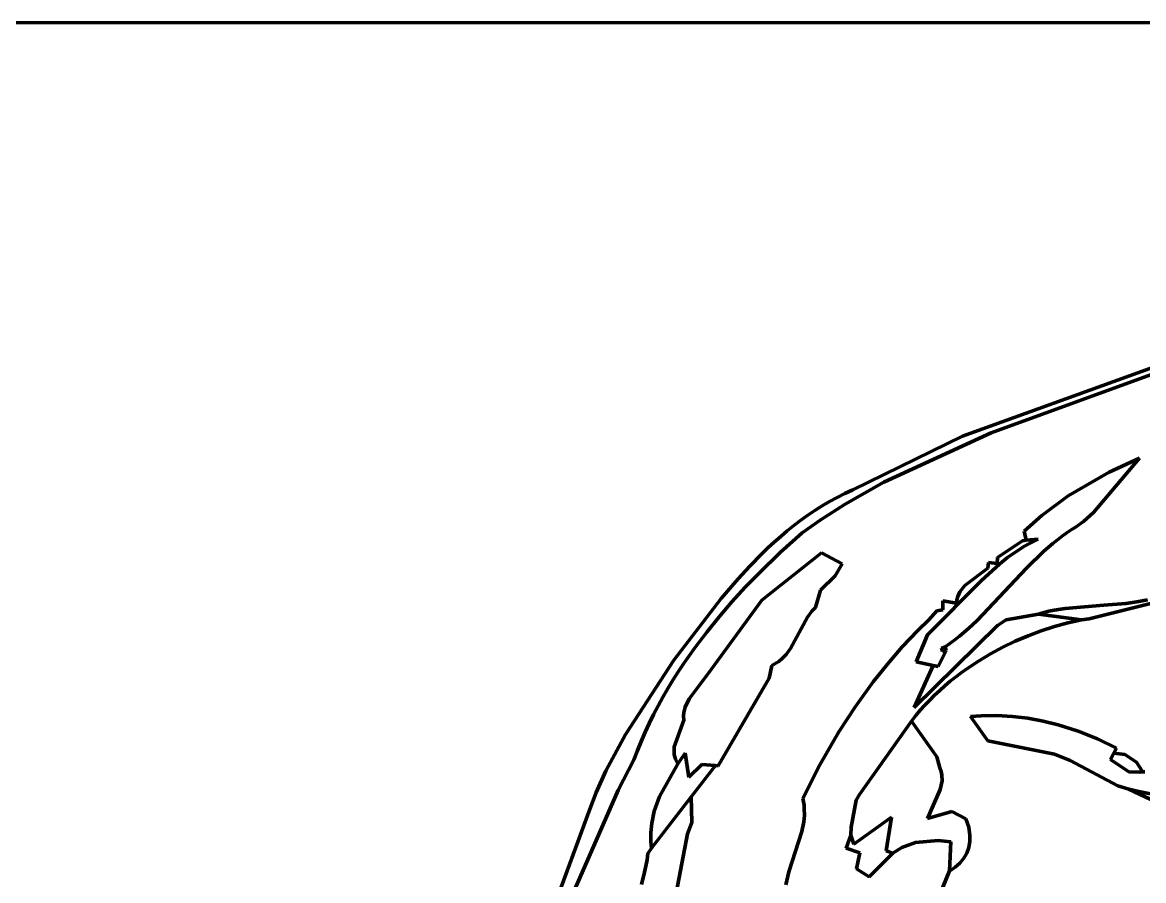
# Model space of a CAD drawing. Header units: millimetres. Extents: x 0 to 8.3, y 0 to 12.4.
# Drawn here: x 3.044 to 5.048, y 10.828 to 12.361 of the extents above; entities that cross this region are included whole.
import ezdxf

# ---------------------------------------------------------------- set-up
doc = ezdxf.new("R2010")
doc.units = ezdxf.units.MM
for name, color, linetype, lineweight in [('color#131313ff', 7, 'CONTINUOUS', 100), ('color#7c7c7cff', 7, 'CONTINUOUS', 100), ('color#c5c5c5ff', 7, 'CONTINUOUS', 100), ('color#ffffffff', 7, 'CONTINUOUS', 100)]:
    doc.layers.add(name, color=color, linetype=linetype, lineweight=lineweight)

msp = doc.modelspace()

# ---------------------------------------------------------------- linework, layer by layer
at = {"layer": 'color#131313ff'}
for p, q in [((5.0929, 11.7432), (4.7751, 11.6279)), ((5.0439, 11.7378), (5.0718, 11.7479)), ((4.7238, 11.6218), (5.0439, 11.7378)), ((4.528, 11.5262), (4.7238, 11.6218)), ((4.7751, 11.6279), (4.5832, 11.5396)), ((4.5832, 11.5396), (4.5143, 11.5007)), ((4.5, 11.5127), (4.5138, 11.5197)), ((4.5138, 11.5197), (4.528, 11.5262)), ((4.5143, 11.5007), (4.4699, 11.4722)), ((4.4731, 11.4974), (4.4864, 11.5053)), ((4.4864, 11.5053), (4.5, 11.5127)), ((4.435, 11.4717), (4.4475, 11.4807)), ((4.4475, 11.4807), (4.4602, 11.4892)), ((4.4602, 11.4892), (4.4731, 11.4974)), ((4.4109, 11.4529), (4.4228, 11.4625)), ((4.4228, 11.4625), (4.435, 11.4717)), ((4.4699, 11.4722), (4.4375, 11.4494)), ((4.3877, 11.4329), (4.3992, 11.443)), ((4.4375, 11.4494), (4.3984, 11.4141)), ((4.3992, 11.443), (4.4109, 11.4529)), ((4.8376, 11.436), (4.8592, 11.4381)), ((4.8592, 11.4381), (4.8508, 11.4341)), ((4.3654, 11.4118), (4.3765, 11.4225)), ((4.3765, 11.4225), (4.3877, 11.4329)), ((4.7863, 11.405), (4.8313, 11.4351)), ((4.8347, 11.4254), (4.8194, 11.4156)), ((4.8313, 11.4351), (4.8376, 11.436)), ((4.8427, 11.4299), (4.8347, 11.4254)), ((4.8508, 11.4341), (4.8427, 11.4299)), ((4.3439, 11.3898), (4.3654, 11.4118)), ((4.3984, 11.4141), (4.3605, 11.3774)), ((4.7858, 11.3945), (4.7863, 11.405)), ((4.8047, 11.4051), (4.7906, 11.3938)), ((4.8194, 11.4156), (4.8047, 11.4051)), ((4.3231, 11.367), (4.3439, 11.3898)), ((4.7281, 11.3553), (4.7695, 11.386)), ((4.7906, 11.3938), (4.7574, 11.3633)), ((4.7695, 11.386), (4.7707, 11.3965)), ((4.7707, 11.3965), (4.7858, 11.3945)), ((4.293, 11.3318), (4.3231, 11.367)), ((4.3605, 11.3774), (4.336, 11.3521)), ((4.7574, 11.3633), (4.6617, 11.2668)), ((4.336, 11.3521), (4.3121, 11.3261)), ((4.7155, 11.3357), (4.7191, 11.3437)), ((4.7191, 11.3437), (4.7281, 11.3553)), ((4.2083, 11.2221), (4.293, 11.3318)), ((4.3121, 11.3261), (4.2891, 11.2995)), ((4.6888, 11.3117), (4.6887, 11.3281)), ((4.6887, 11.3281), (4.7132, 11.3234)), ((4.7132, 11.3234), (4.7139, 11.3298)), ((4.7139, 11.3298), (4.7155, 11.3357)), ((4.2891, 11.2995), (4.267, 11.2721)), ((4.6637, 11.2941), (4.6784, 11.3102)), ((4.6784, 11.3102), (4.6888, 11.3117)), ((4.8022, 11.2937), (4.8599, 11.3041)), ((4.8599, 11.3041), (4.9366, 11.2941)), ((4.6379, 11.1372), (4.7863, 11.2837)), ((4.6444, 11.2751), (4.6637, 11.2941)), ((4.7863, 11.2837), (4.8022, 11.2937)), ((4.8885, 11.2817), (4.8648, 11.274)), ((4.9124, 11.2884), (4.8885, 11.2817)), ((4.9366, 11.2941), (4.9124, 11.2884)), ((4.267, 11.2721), (4.2458, 11.2441)), ((4.6164, 11.2456), (4.6444, 11.2751)), ((4.6617, 11.2668), (4.6411, 11.2186)), ((4.8414, 11.2653), (4.8184, 11.2556)), ((4.8648, 11.274), (4.8414, 11.2653)), ((4.2458, 11.2441), (4.2356, 11.2298)), ((4.5898, 11.2149), (4.6164, 11.2456)), ((4.7959, 11.2448), (4.7739, 11.233)), ((4.8184, 11.2556), (4.7959, 11.2448)), ((4.1218, 11.0891), (4.2083, 11.2221)), ((4.2356, 11.2298), (4.2256, 11.2154)), ((4.6411, 11.2186), (4.6717, 11.2123)), ((4.7525, 11.2203), (4.7318, 11.2065)), ((4.7739, 11.233), (4.7525, 11.2203)), ((4.216, 11.2007), (4.2066, 11.1859)), ((4.2256, 11.2154), (4.216, 11.2007)), ((4.5645, 11.1832), (4.5898, 11.2149)), ((4.6717, 11.2123), (4.6379, 11.1372)), ((4.7217, 11.1992), (4.7118, 11.1917)), ((4.7318, 11.2065), (4.7217, 11.1992)), ((4.2066, 11.1859), (4.1975, 11.1709)), ((4.5328, 11.1392), (4.5645, 11.1832)), ((4.7021, 11.184), (4.6926, 11.176)), ((4.7118, 11.1917), (4.7021, 11.184)), ((4.1975, 11.1709), (4.1888, 11.1557)), ((4.6743, 11.1592), (4.6655, 11.1504)), ((4.6834, 11.1677), (4.6743, 11.1592)), ((4.6926, 11.176), (4.6834, 11.1677)), ((4.1803, 11.1403), (4.1722, 11.1247)), ((4.1888, 11.1557), (4.1803, 11.1403)), ((4.5033, 11.0938), (4.5328, 11.1392)), ((4.657, 11.1414), (4.6487, 11.1322)), ((4.6655, 11.1504), (4.657, 11.1414)), ((4.1722, 11.1247), (4.1645, 11.1089)), ((4.6406, 11.1227), (4.6328, 11.1129)), ((4.6487, 11.1322), (4.6406, 11.1227)), ((4.1645, 11.1089), (4.1571, 11.0929)), ((4.6328, 11.1129), (4.5402, 10.9821)), ((4.0868, 11.024), (4.1218, 11.0891)), ((4.1571, 11.0929), (4.1501, 11.0768)), ((4.4694, 11.0351), (4.5033, 11.0938)), ((4.1434, 11.0604), (4.1371, 11.0439)), ((4.1501, 11.0768), (4.1434, 11.0604)), ((4.1371, 11.0439), (4.1091, 10.9895)), ((4.0696, 10.9855), (4.0868, 11.024)), ((4.4388, 10.9747), (4.4694, 11.0351)), ((4.1091, 10.9895), (4.0104, 10.7655)), ((4.0583, 10.9557), (4.0696, 10.9855)), ((4.1686, 10.8858), (4.2393, 10.9776)), ((4.2393, 10.9776), (4.2405, 10.9316)), ((4.5402, 10.9821), (4.5342, 10.9718)), ((5.0213, 10.9912), (5.0392, 10.9872)), ((5.0793, 10.964), (5.0213, 10.9912)), ((5.0392, 10.9872), (5.0874, 10.9776)), ((4.44, 10.9685), (4.4388, 10.9747)), ((4.4409, 10.9625), (4.44, 10.9685)), ((4.4414, 10.9565), (4.4409, 10.9625)), ((4.5342, 10.9718), (4.525, 10.9233)), ((3.9804, 10.7436), (4.0583, 10.9557)), ((4.4404, 10.933), (4.4415, 10.9446)), ((4.4415, 10.9446), (4.4414, 10.9565)), ((4.2405, 10.9316), (4.2328, 10.9113)), ((4.4372, 10.9159), (4.4404, 10.933)), ((4.525, 10.9233), (4.5244, 10.9089)), ((4.2328, 10.9113), (4.2122, 10.8053)), ((4.4136, 10.8434), (4.4372, 10.9159)), ((4.5244, 10.9089), (4.5164, 10.886)), ((4.6401, 10.8962), (4.6805, 10.8996)), ((4.6805, 10.8996), (4.7029, 10.8971)), ((4.7029, 10.8971), (4.7006, 10.8454)), ((4.1621, 10.8764), (4.1686, 10.8858)), ((4.5164, 10.886), (4.5408, 10.8774)), ((4.5408, 10.8774), (4.5347, 10.8492)), ((4.5572, 10.8349), (4.5998, 10.8772)), ((4.5998, 10.8772), (4.6159, 10.8873)), ((4.6159, 10.8873), (4.6401, 10.8962)), ((4.1584, 10.854), (4.1605, 10.8651)), ((4.1605, 10.8651), (4.1621, 10.8764)), ((4.1507, 10.8213), (4.1561, 10.843)), ((4.1561, 10.843), (4.1584, 10.854)), ((4.4082, 10.8205), (4.4136, 10.8434)), ((4.5347, 10.8492), (4.5572, 10.8349)), ((4.7006, 10.8454), (4.6837, 10.8033))]:
    msp.add_line(p, q, dxfattribs=at)
at = {"layer": 'color#7c7c7cff'}
for p, q in [((4.9073, 11.3144), (4.9766, 11.32)), ((5.0697, 11.3254), (4.9506, 11.2956)), ((4.9766, 11.32), (5.0161, 11.3232)), ((5.0161, 11.3232), (5.0355, 11.326)), ((5.0355, 11.326), (5.045, 11.3277)), ((5.045, 11.3277), (5.0544, 11.3298)), ((4.8599, 11.3041), (4.8691, 11.3069)), ((4.9366, 11.2941), (4.8599, 11.3041)), ((4.8691, 11.3069), (4.8785, 11.3093)), ((4.8785, 11.3093), (4.888, 11.3113)), ((4.888, 11.3113), (4.9073, 11.3144)), ((4.9506, 11.2956), (4.9366, 11.2941)), ((4.6866, 11.2431), (4.6929, 11.2457)), ((4.6882, 11.237), (4.6866, 11.2431)), ((4.6947, 11.2391), (4.6882, 11.237)), ((4.6929, 11.2457), (4.6947, 11.2391)), ((4.2153, 11.0366), (4.2285, 11.0556)), ((4.2285, 11.0556), (4.2348, 11.0129)), ((4.9886, 11.0443), (4.9944, 11.0558)), ((5.021, 11.0224), (4.9886, 11.0443)), ((4.9944, 11.0558), (5.0141, 11.0531)), ((5.0141, 11.0531), (5.035, 11.0396)), ((5.035, 11.0396), (5.0445, 11.0246)), ((4.1826, 10.9782), (4.2153, 11.0366)), ((4.2348, 11.0129), (4.2583, 11.0357)), ((4.2829, 11.0334), (4.2393, 10.9776)), ((4.2583, 11.0357), (4.2829, 11.0334)), ((5.0406, 11.0215), (5.021, 11.0224)), ((5.0452, 11.0225), (5.0406, 11.0215)), ((5.0445, 11.0246), (5.0452, 11.0225)), ((4.2393, 10.9776), (4.1686, 10.8858)), ((4.1734, 10.9521), (4.1826, 10.9782)), ((4.1687, 10.9305), (4.1734, 10.9521)), ((4.5296, 10.8931), (4.5971, 10.9411)), ((4.5971, 10.9411), (4.5879, 10.8812)), ((4.1671, 10.914), (4.1687, 10.9305)), ((4.1674, 10.8972), (4.1671, 10.914)), ((4.1686, 10.8858), (4.1674, 10.8972)), ((4.5164, 10.886), (4.5244, 10.9089)), ((4.5244, 10.9089), (4.5296, 10.8931)), ((4.5408, 10.8774), (4.5164, 10.886)), ((4.5347, 10.8492), (4.5408, 10.8774)), ((4.5998, 10.8772), (4.5572, 10.8349)), ((4.5879, 10.8812), (4.5998, 10.8772)), ((4.5572, 10.8349), (4.5347, 10.8492))]:
    msp.add_line(p, q, dxfattribs=at)
at = {"layer": 'color#c5c5c5ff'}
for p, q in [((5.04, 11.5829), (4.9581, 11.4856)), ((4.9863, 11.5579), (5.04, 11.5829)), ((4.9131, 11.5156), (4.9863, 11.5579)), ((4.8655, 11.4804), (4.9131, 11.5156)), ((4.834, 11.4521), (4.8655, 11.4804)), ((4.9581, 11.4856), (4.94, 11.4696)), ((4.9251, 11.4589), (4.9199, 11.4557)), ((4.94, 11.4696), (4.9251, 11.4589)), ((4.8376, 11.436), (4.834, 11.4521)), ((4.8592, 11.4381), (4.8376, 11.436)), ((4.8508, 11.4341), (4.8592, 11.4381)), ((4.9022, 11.4435), (4.8853, 11.4303)), ((4.9109, 11.4497), (4.9022, 11.4435)), ((4.9199, 11.4557), (4.9109, 11.4497)), ((4.8194, 11.4156), (4.8347, 11.4254)), ((4.8347, 11.4254), (4.8427, 11.4299)), ((4.8427, 11.4299), (4.8508, 11.4341)), ((4.8853, 11.4303), (4.8692, 11.4163)), ((4.3656, 11.3288), (4.4724, 11.4135)), ((4.4724, 11.4135), (4.5092, 11.3942)), ((4.7906, 11.3938), (4.8047, 11.4051)), ((4.8047, 11.4051), (4.8194, 11.4156)), ((4.8692, 11.4163), (4.8386, 11.3863)), ((4.5092, 11.3942), (4.4966, 11.3723)), ((4.8386, 11.3863), (4.7503, 11.2927)), ((4.7574, 11.3633), (4.7906, 11.3938)), ((4.4966, 11.3723), (4.4704, 11.3466)), ((4.6617, 11.2668), (4.7574, 11.3633)), ((4.4704, 11.3466), (4.4615, 11.316)), ((4.27, 11.1985), (4.3656, 11.3288)), ((4.447, 11.2984), (4.4167, 11.2425)), ((4.4551, 11.3093), (4.447, 11.2984)), ((4.4615, 11.316), (4.4551, 11.3093)), ((4.7348, 11.2782), (4.7186, 11.2645)), ((4.7503, 11.2927), (4.7348, 11.2782)), ((4.6411, 11.2186), (4.6617, 11.2668)), ((4.7103, 11.258), (4.7017, 11.2517)), ((4.7186, 11.2645), (4.7103, 11.258)), ((4.4167, 11.2425), (4.4088, 11.2318)), ((4.6947, 11.2391), (4.6804, 11.2105)), ((4.6929, 11.2457), (4.6866, 11.2431)), ((4.6866, 11.2431), (4.6882, 11.237)), ((4.6882, 11.237), (4.6947, 11.2391)), ((4.7017, 11.2517), (4.6929, 11.2457)), ((4.3957, 11.2195), (4.3919, 11.2169)), ((4.4027, 11.2253), (4.3957, 11.2195)), ((4.4088, 11.2318), (4.4027, 11.2253)), ((4.6717, 11.2123), (4.6411, 11.2186)), ((4.2359, 11.1527), (4.27, 11.1985)), ((4.3834, 11.2123), (4.3787, 11.1897)), ((4.3878, 11.2145), (4.3834, 11.2123)), ((4.3919, 11.2169), (4.3878, 11.2145)), ((4.6804, 11.2105), (4.6717, 11.2123)), ((4.3787, 11.1897), (4.2873, 11.033)), ((4.2263, 11.1286), (4.2287, 11.1381)), ((4.2287, 11.1381), (4.2359, 11.1527)), ((4.2258, 11.1218), (4.2263, 11.1286)), ((4.2262, 11.1147), (4.2258, 11.1218)), ((4.7383, 11.1211), (4.7571, 11.1224)), ((4.7692, 11.0778), (4.7383, 11.1211)), ((4.7571, 11.1224), (4.7852, 11.1229)), ((4.7852, 11.1229), (4.8131, 11.1214)), ((4.8131, 11.1214), (4.8408, 11.1181)), ((4.8408, 11.1181), (4.8682, 11.1131)), ((4.2089, 11.067), (4.2262, 11.1147)), ((4.5402, 10.9821), (4.6328, 11.1129)), ((4.6328, 11.1129), (4.6783, 11.0493)), ((4.8682, 11.1131), (4.8952, 11.1064)), ((4.8952, 11.1064), (4.9306, 11.095)), ((4.8883, 11.0541), (4.7692, 11.0778)), ((4.9306, 11.095), (4.9653, 11.081)), ((4.9653, 11.081), (4.9989, 11.0645)), ((4.2091, 11.0533), (4.2089, 11.067)), ((4.9989, 11.0645), (4.9944, 11.0558)), ((4.2113, 11.045), (4.2091, 11.0533)), ((4.2153, 11.0366), (4.2113, 11.045)), ((4.2285, 11.0556), (4.2153, 11.0366)), ((4.2348, 11.0129), (4.2285, 11.0556)), ((4.6783, 11.0493), (4.6837, 11.0293)), ((4.9164, 11.0423), (4.8883, 11.0541)), ((5.0017, 10.9971), (4.9164, 11.0423)), ((4.9944, 11.0558), (4.9886, 11.0443)), ((4.9886, 11.0443), (5.021, 11.0224)), ((4.2583, 11.0357), (4.2348, 11.0129)), ((4.2829, 11.0334), (4.2583, 11.0357)), ((4.2873, 11.033), (4.2829, 11.0334)), ((4.6837, 11.0293), (4.686, 11.0227)), ((4.686, 11.0227), (4.6872, 11.0161)), ((5.021, 11.0224), (5.0406, 11.0215)), ((5.0406, 11.0215), (5.0452, 11.0225)), ((5.0452, 11.0225), (5.0499, 11.0226)), ((4.6875, 11.0065), (4.6844, 10.9907)), ((4.6872, 11.0161), (4.6875, 11.0065)), ((5.0213, 10.9912), (5.0017, 10.9971)), ((4.5342, 10.9718), (4.5402, 10.9821)), ((4.6844, 10.9907), (4.6618, 10.9392)), ((5.0392, 10.9872), (5.0213, 10.9912)), ((5.0874, 10.9776), (5.0392, 10.9872)), ((4.525, 10.9233), (4.5342, 10.9718)), ((4.5971, 10.9411), (4.5296, 10.8931)), ((4.5879, 10.8812), (4.5971, 10.9411)), ((4.6618, 10.9392), (4.7051, 10.9514)), ((4.7051, 10.9514), (4.7302, 10.9385)), ((4.7302, 10.9385), (4.7352, 10.9234)), ((4.5244, 10.9089), (4.525, 10.9233)), ((4.7352, 10.9234), (4.7373, 10.9085)), ((4.5296, 10.8931), (4.5244, 10.9089)), ((4.6805, 10.8996), (4.6401, 10.8962)), ((4.7029, 10.8971), (4.6805, 10.8996)), ((4.7006, 10.8454), (4.7029, 10.8971)), ((4.737, 10.8976), (4.7351, 10.8871)), ((4.7373, 10.9085), (4.737, 10.8976)), ((4.5998, 10.8772), (4.5879, 10.8812)), ((4.6159, 10.8873), (4.5998, 10.8772)), ((4.6401, 10.8962), (4.6159, 10.8873)), ((4.7315, 10.8771), (4.7263, 10.8679)), ((4.7351, 10.8871), (4.7315, 10.8771)), ((4.7195, 10.8594), (4.7109, 10.8519)), ((4.7263, 10.8679), (4.7195, 10.8594)), ((4.7043, 10.8475), (4.7006, 10.8454)), ((4.7109, 10.8519), (4.7043, 10.8475))]:
    msp.add_line(p, q, dxfattribs=at)
at = {"layer": 'color#ffffffff'}
for p, q in [((0, 12.3611), (8.3333, 12.3611)), ((4.7751, 11.6279), (5.0929, 11.7432)), ((5.0718, 11.7479), (5.0439, 11.7378)), ((5.0439, 11.7378), (4.7238, 11.6218)), ((4.7238, 11.6218), (4.528, 11.5262)), ((4.5832, 11.5396), (4.7751, 11.6279)), ((4.9581, 11.4856), (5.04, 11.5829)), ((5.04, 11.5829), (4.9863, 11.5579)), ((4.5143, 11.5007), (4.5832, 11.5396)), ((4.9863, 11.5579), (4.9131, 11.5156)), ((4.5138, 11.5197), (4.5, 11.5127)), ((4.528, 11.5262), (4.5138, 11.5197)), ((4.4699, 11.4722), (4.5143, 11.5007)), ((4.4864, 11.5053), (4.4731, 11.4974)), ((4.5, 11.5127), (4.4864, 11.5053)), ((4.9131, 11.5156), (4.8655, 11.4804)), ((4.4475, 11.4807), (4.435, 11.4717)), ((4.4602, 11.4892), (4.4475, 11.4807)), ((4.4731, 11.4974), (4.4602, 11.4892)), ((4.8655, 11.4804), (4.834, 11.4521)), ((4.94, 11.4696), (4.9581, 11.4856)), ((4.4228, 11.4625), (4.4109, 11.4529)), ((4.435, 11.4717), (4.4228, 11.4625)), ((4.4375, 11.4494), (4.4699, 11.4722)), ((4.9199, 11.4557), (4.9251, 11.4589)), ((4.9251, 11.4589), (4.94, 11.4696)), ((4.3992, 11.443), (4.3877, 11.4329)), ((4.3984, 11.4141), (4.4375, 11.4494)), ((4.4109, 11.4529), (4.3992, 11.443)), ((4.834, 11.4521), (4.8376, 11.436)), ((4.8853, 11.4303), (4.9022, 11.4435)), ((4.9022, 11.4435), (4.9109, 11.4497)), ((4.9109, 11.4497), (4.9199, 11.4557)), ((4.3765, 11.4225), (4.3654, 11.4118)), ((4.3877, 11.4329), (4.3765, 11.4225)), ((4.8313, 11.4351), (4.7863, 11.405)), ((4.8376, 11.436), (4.8313, 11.4351)), ((4.8692, 11.4163), (4.8853, 11.4303)), ((4.3654, 11.4118), (4.3439, 11.3898)), ((4.3605, 11.3774), (4.3984, 11.4141)), ((4.4724, 11.4135), (4.3656, 11.3288)), ((4.5092, 11.3942), (4.4724, 11.4135)), ((4.7863, 11.405), (4.7858, 11.3945)), ((4.8386, 11.3863), (4.8692, 11.4163)), ((4.3439, 11.3898), (4.3231, 11.367)), ((4.4966, 11.3723), (4.5092, 11.3942)), ((4.7695, 11.386), (4.7281, 11.3553)), ((4.7503, 11.2927), (4.8386, 11.3863)), ((4.7707, 11.3965), (4.7695, 11.386)), ((4.7858, 11.3945), (4.7707, 11.3965)), ((4.3231, 11.367), (4.293, 11.3318)), ((4.336, 11.3521), (4.3605, 11.3774)), ((4.4704, 11.3466), (4.4966, 11.3723)), ((4.3121, 11.3261), (4.336, 11.3521)), ((4.4615, 11.316), (4.4704, 11.3466)), ((4.7191, 11.3437), (4.7155, 11.3357)), ((4.7281, 11.3553), (4.7191, 11.3437)), ((4.293, 11.3318), (4.2083, 11.2221)), ((4.3656, 11.3288), (4.27, 11.1985)), ((4.2891, 11.2995), (4.3121, 11.3261)), ((4.7132, 11.3234), (4.6887, 11.3281)), ((4.6887, 11.3281), (4.6888, 11.3117)), ((4.7139, 11.3298), (4.7132, 11.3234)), ((4.7155, 11.3357), (4.7139, 11.3298)), ((4.9766, 11.32), (4.9073, 11.3144)), ((4.9506, 11.2956), (5.0697, 11.3254)), ((5.0161, 11.3232), (4.9766, 11.32)), ((5.0355, 11.326), (5.0161, 11.3232)), ((5.045, 11.3277), (5.0355, 11.326)), ((5.0544, 11.3298), (5.045, 11.3277)), ((4.267, 11.2721), (4.2891, 11.2995)), ((4.4167, 11.2425), (4.447, 11.2984)), ((4.447, 11.2984), (4.4551, 11.3093)), ((4.4551, 11.3093), (4.4615, 11.316)), ((4.6784, 11.3102), (4.6637, 11.2941)), ((4.6888, 11.3117), (4.6784, 11.3102)), ((4.8599, 11.3041), (4.8022, 11.2937)), ((4.8691, 11.3069), (4.8599, 11.3041)), ((4.8785, 11.3093), (4.8691, 11.3069)), ((4.888, 11.3113), (4.8785, 11.3093)), ((4.9073, 11.3144), (4.888, 11.3113)), ((4.7863, 11.2837), (4.6379, 11.1372)), ((4.6637, 11.2941), (4.6444, 11.2751)), ((4.7186, 11.2645), (4.7348, 11.2782)), ((4.7348, 11.2782), (4.7503, 11.2927)), ((4.8022, 11.2937), (4.7863, 11.2837)), ((4.8648, 11.274), (4.8885, 11.2817)), ((4.8885, 11.2817), (4.9124, 11.2884)), ((4.9124, 11.2884), (4.9366, 11.2941)), ((4.9366, 11.2941), (4.9506, 11.2956)), ((4.2458, 11.2441), (4.267, 11.2721)), ((4.6444, 11.2751), (4.6164, 11.2456)), ((4.7017, 11.2517), (4.7103, 11.258)), ((4.7103, 11.258), (4.7186, 11.2645)), ((4.8184, 11.2556), (4.8414, 11.2653)), ((4.8414, 11.2653), (4.8648, 11.274)), ((4.2356, 11.2298), (4.2458, 11.2441)), ((4.4088, 11.2318), (4.4167, 11.2425)), ((4.6164, 11.2456), (4.5898, 11.2149)), ((4.6804, 11.2105), (4.6947, 11.2391)), ((4.6929, 11.2457), (4.7017, 11.2517)), ((4.6947, 11.2391), (4.6929, 11.2457)), ((4.7739, 11.233), (4.7959, 11.2448)), ((4.7959, 11.2448), (4.8184, 11.2556)), ((4.2083, 11.2221), (4.1218, 11.0891)), ((4.2256, 11.2154), (4.2356, 11.2298)), ((4.3919, 11.2169), (4.3957, 11.2195)), ((4.3957, 11.2195), (4.4027, 11.2253)), ((4.4027, 11.2253), (4.4088, 11.2318)), ((4.7318, 11.2065), (4.7525, 11.2203)), ((4.7525, 11.2203), (4.7739, 11.233)), ((4.2066, 11.1859), (4.216, 11.2007)), ((4.216, 11.2007), (4.2256, 11.2154)), ((4.27, 11.1985), (4.2359, 11.1527)), ((4.3787, 11.1897), (4.3834, 11.2123)), ((4.3834, 11.2123), (4.3878, 11.2145)), ((4.3878, 11.2145), (4.3919, 11.2169)), ((4.5898, 11.2149), (4.5645, 11.1832)), ((4.6379, 11.1372), (4.6717, 11.2123)), ((4.6717, 11.2123), (4.6804, 11.2105)), ((4.7118, 11.1917), (4.7217, 11.1992)), ((4.7217, 11.1992), (4.7318, 11.2065)), ((4.1975, 11.1709), (4.2066, 11.1859)), ((4.2873, 11.033), (4.3787, 11.1897)), ((4.5645, 11.1832), (4.5328, 11.1392)), ((4.6926, 11.176), (4.7021, 11.184)), ((4.7021, 11.184), (4.7118, 11.1917)), ((4.1888, 11.1557), (4.1975, 11.1709)), ((4.6655, 11.1504), (4.6743, 11.1592)), ((4.6743, 11.1592), (4.6834, 11.1677)), ((4.6834, 11.1677), (4.6926, 11.176)), ((4.1722, 11.1247), (4.1803, 11.1403)), ((4.1803, 11.1403), (4.1888, 11.1557)), ((4.2287, 11.1381), (4.2263, 11.1286)), ((4.2359, 11.1527), (4.2287, 11.1381)), ((4.5328, 11.1392), (4.5033, 11.0938)), ((4.6487, 11.1322), (4.657, 11.1414)), ((4.657, 11.1414), (4.6655, 11.1504)), ((4.1645, 11.1089), (4.1722, 11.1247)), ((4.2263, 11.1286), (4.2258, 11.1218)), ((4.2258, 11.1218), (4.2262, 11.1147)), ((4.6328, 11.1129), (4.6406, 11.1227)), ((4.6406, 11.1227), (4.6487, 11.1322)), ((4.7571, 11.1224), (4.7383, 11.1211)), ((4.7383, 11.1211), (4.7692, 11.0778)), ((4.7852, 11.1229), (4.7571, 11.1224)), ((4.8131, 11.1214), (4.7852, 11.1229)), ((4.8408, 11.1181), (4.8131, 11.1214)), ((4.8682, 11.1131), (4.8408, 11.1181)), ((4.1571, 11.0929), (4.1645, 11.1089)), ((4.2262, 11.1147), (4.2089, 11.067)), ((4.6783, 11.0493), (4.6328, 11.1129)), ((4.8952, 11.1064), (4.8682, 11.1131)), ((4.9306, 11.095), (4.8952, 11.1064)), ((4.1218, 11.0891), (4.0868, 11.024)), ((4.1501, 11.0768), (4.1571, 11.0929)), ((4.5033, 11.0938), (4.4694, 11.0351)), ((4.7692, 11.0778), (4.8883, 11.0541)), ((4.9653, 11.081), (4.9306, 11.095)), ((4.9989, 11.0645), (4.9653, 11.081)), ((4.1371, 11.0439), (4.1434, 11.0604)), ((4.1434, 11.0604), (4.1501, 11.0768)), ((4.2089, 11.067), (4.2091, 11.0533)), ((4.9944, 11.0558), (4.9989, 11.0645)), ((4.1091, 10.9895), (4.1371, 11.0439)), ((4.2091, 11.0533), (4.2113, 11.045)), ((4.2113, 11.045), (4.2153, 11.0366)), ((4.6837, 11.0293), (4.6783, 11.0493)), ((4.8883, 11.0541), (4.9164, 11.0423)), ((4.9164, 11.0423), (5.0017, 10.9971)), ((5.0141, 11.0531), (4.9944, 11.0558)), ((5.035, 11.0396), (5.0141, 11.0531)), ((5.0445, 11.0246), (5.035, 11.0396)), ((4.0868, 11.024), (4.0696, 10.9855)), ((4.2153, 11.0366), (4.1826, 10.9782)), ((4.2393, 10.9776), (4.2829, 11.0334)), ((4.2829, 11.0334), (4.2873, 11.033)), ((4.4694, 11.0351), (4.4388, 10.9747)), ((4.686, 11.0227), (4.6837, 11.0293)), ((4.6872, 11.0161), (4.686, 11.0227)), ((5.0452, 11.0225), (5.0445, 11.0246)), ((5.0499, 11.0226), (5.0452, 11.0225)), ((4.6844, 10.9907), (4.6875, 11.0065)), ((4.6875, 11.0065), (4.6872, 11.0161)), ((5.0017, 10.9971), (5.0213, 10.9912)), ((4.0104, 10.7655), (4.1091, 10.9895)), ((4.0696, 10.9855), (4.0583, 10.9557)), ((4.1826, 10.9782), (4.1734, 10.9521)), ((4.2405, 10.9316), (4.2393, 10.9776)), ((4.6618, 10.9392), (4.6844, 10.9907)), ((5.0213, 10.9912), (5.0793, 10.964)), ((4.4388, 10.9747), (4.44, 10.9685)), ((4.44, 10.9685), (4.4409, 10.9625)), ((4.4409, 10.9625), (4.4414, 10.9565)), ((4.0583, 10.9557), (3.9804, 10.7436)), ((4.1734, 10.9521), (4.1687, 10.9305)), ((4.4415, 10.9446), (4.4404, 10.933)), ((4.4414, 10.9565), (4.4415, 10.9446)), ((4.7051, 10.9514), (4.6618, 10.9392)), ((4.7302, 10.9385), (4.7051, 10.9514)), ((4.7352, 10.9234), (4.7302, 10.9385)), ((4.1687, 10.9305), (4.1671, 10.914)), ((4.2328, 10.9113), (4.2405, 10.9316)), ((4.4404, 10.933), (4.4372, 10.9159)), ((4.7373, 10.9085), (4.7352, 10.9234)), ((4.1671, 10.914), (4.1674, 10.8972)), ((4.1674, 10.8972), (4.1686, 10.8858)), ((4.2122, 10.8053), (4.2328, 10.9113)), ((4.4372, 10.9159), (4.4136, 10.8434)), ((4.7351, 10.8871), (4.737, 10.8976)), ((4.737, 10.8976), (4.7373, 10.9085)), ((4.1686, 10.8858), (4.1621, 10.8764)), ((4.7263, 10.8679), (4.7315, 10.8771)), ((4.7315, 10.8771), (4.7351, 10.8871)), ((4.1605, 10.8651), (4.1584, 10.854)), ((4.1621, 10.8764), (4.1605, 10.8651)), ((4.7109, 10.8519), (4.7195, 10.8594)), ((4.7195, 10.8594), (4.7263, 10.8679)), ((4.1561, 10.843), (4.1507, 10.8213)), ((4.1584, 10.854), (4.1561, 10.843)), ((4.4136, 10.8434), (4.4082, 10.8205)), ((4.6837, 10.8033), (4.7006, 10.8454)), ((4.7006, 10.8454), (4.7043, 10.8475)), ((4.7043, 10.8475), (4.7109, 10.8519))]:
    msp.add_line(p, q, dxfattribs=at)

doc.saveas('drawing.dxf')
